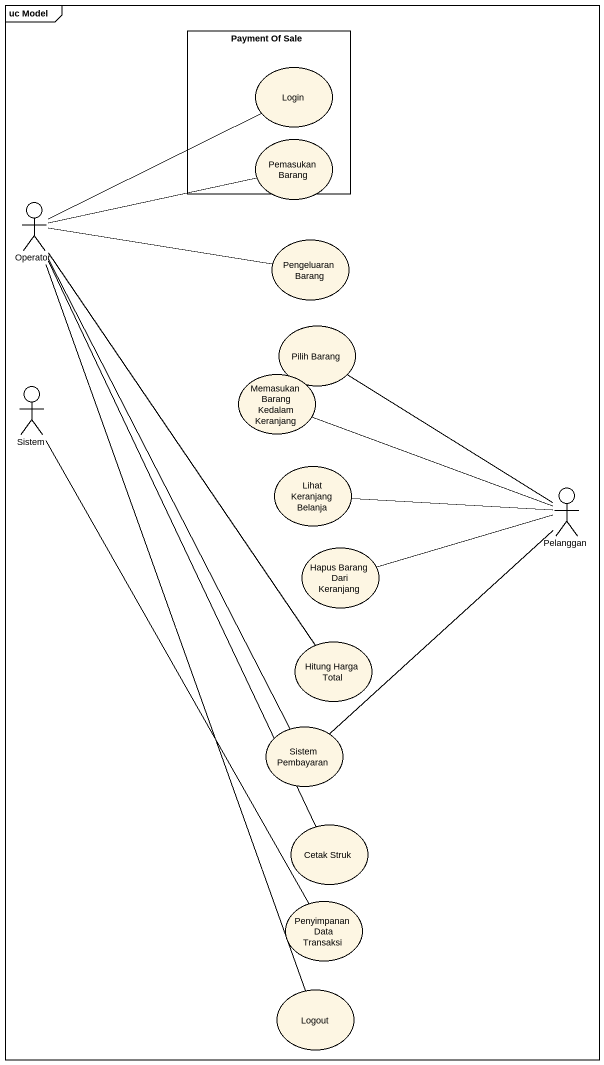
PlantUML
@startuml
mainframe uc Model
rectangle "Payment Of Sale" as Payment_Of_Sale {
  usecase Login
}
usecase "Pemasukan Barang" as Pemasukan_Barang
actor Operator
usecase "Pengeluaran Barang" as Pengeluaran_Barang
usecase "Pilih Barang" as Pilih_Barang
actor Sistem
usecase "Memasukan Barang Kedalam Keranjang" as Memasukan_Barang_Kedalam
usecase "Lihat Keranjang Belanja" as Lihat_Keranjang_Belanja
actor Pelanggan
usecase "Hapus Barang Dari Keranjang" as Hapus_Barang_Dari_Keranjang
usecase "Hitung Harga Total" as Hitung_Harga_Total
usecase "Sistem Pembayaran" as Sistem_Pembayaran
usecase "Cetak Struk" as Cetak_Struk
usecase "Penyimpanan Data Transaksi" as Penyimpanan_Data_Transaksi
usecase Logout
Operator -right- Login
Operator -right- Pemasukan_Barang
Operator -right- Pengeluaran_Barang
Operator -- Hitung_Harga_Total
Operator -- Sistem_Pembayaran
Operator -- Cetak_Struk
Operator -- Logout
Sistem -- Penyimpanan_Data_Transaksi
Pelanggan -up- Pilih_Barang
Pelanggan -left- Memasukan_Barang_Kedalam
Pelanggan -left- Lihat_Keranjang_Belanja
Pelanggan -left- Hapus_Barang_Dari_Keranjang
Pelanggan -- Sistem_Pembayaran
@enduml
